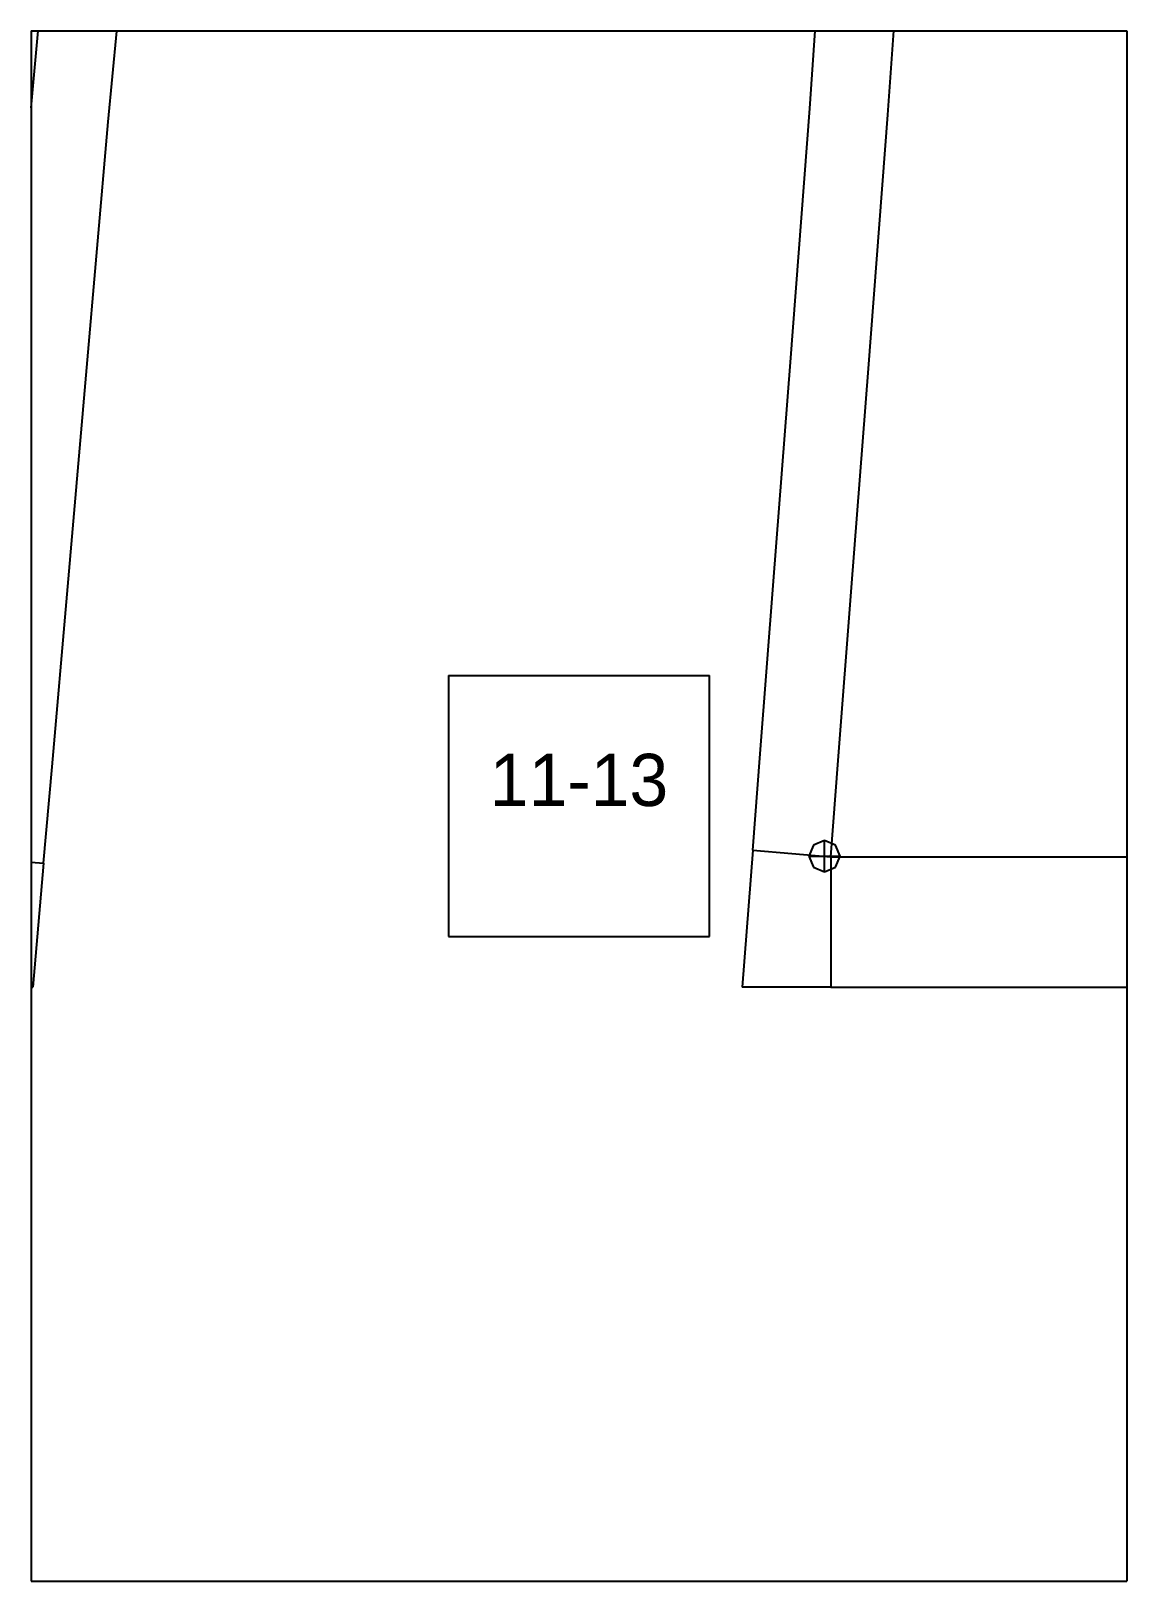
# Paper-space layout 'Plan 11-13' of a CAD drawing. Header units: metres, sheet in millimetres. Extents: x 0 to 210, y 0 to 297.
# The model-space entities are those that its viewports show. They can reach past a viewport. Long polylines and large blocks are cut down to what shows.
import ezdxf
from ezdxf.enums import TextEntityAlignment as Align

# ---------------------------------------------------------------- set-up
doc = ezdxf.new("R2010")
doc.units = ezdxf.units.M
for name, color, linetype in [('default', 7, 'Continuous'), ('TEXTLAYER', 7, 'Continuous'), ('VIEWPORTS', 7, 'Continuous')]:
    doc.layers.add(name, color=color, linetype=linetype)

msp = doc.modelspace()

# ---------------------------------------------------------------- linework, layer by layer
at = {"color": 9}
for p, q in [((2520, -2673), (2520, -2970)), ((2520, -2673), (2520, -2970)), ((2730, -2673), (2730, -2970)), ((2730, -2673), (2730, -2970)), ((2310, -2970), (2520, -2970)), ((2310, -2970), (2520, -2970)), ((2520, -2970), (2730, -2970)), ((2520, -2970), (2520, -3267)), ((2520, -2970), (2730, -2970)), ((2520, -2970), (2520, -3267)), ((2730, -2970), (2940, -2970)), ((2730, -2970), (2730, -3267)), ((2730, -2970), (2940, -2970)), ((2730, -2970), (2730, -3267)), ((2600, -3093.5), (2650, -3093.5)), ((2600, -3093.5), (2600, -3143.5)), ((2650, -3143.5), (2650, -3093.5)), ((2600, -3143.5), (2650, -3143.5)), ((2310, -3267), (2520, -3267)), ((2520, -3267), (2730, -3267)), ((2730, -3267), (2940, -3267))]:
    msp.add_line(p, q, dxfattribs=at)
at = {"layer": 'default', "color": 7, "linetype": 'Continuous'}
for p, q in [((2669.24, -2984.83), (2672.99, -2930.9)), ((2519.86, -2986.18), (2524.96, -2932.37)), ((2534.81, -2987.4), (2539.91, -2933.59)), ((2684.19, -2986.06), (2687.94, -2932.14)), ((2665.52, -3033.43), (2669.24, -2984.83)), ((2515.6, -3034.74), (2519.86, -2986.18)), ((2530.55, -3035.96), (2534.81, -2987.4)), ((2680.47, -3034.66), (2684.19, -2986.06)), ((2662.28, -3075.4), (2665.52, -3033.43)), ((2677.23, -3076.63), (2680.47, -3034.66)), ((2526.9, -3077.9), (2530.55, -3035.96)), ((2659.72, -3108.52), (2662.28, -3075.4)), ((2674.67, -3109.75), (2677.23, -3076.63)), ((2524.03, -3110.99), (2526.9, -3077.9)), ((2658.3, -3126.99), (2659.72, -3108.52)), ((2522.42, -3129.45), (2524.03, -3110.99)), ((2673.25, -3128.23), (2674.67, -3109.75)), ((2658.3, -3126.99), (2656.28, -3153.23)), ((2658.3, -3126.99), (2673.25, -3128.23)), ((2669.93, -3126.01), (2669.05, -3128.13)), ((2672.05, -3125.13), (2669.93, -3126.01)), ((2674.17, -3126.01), (2672.05, -3125.13)), ((2672.05, -3131.13), (2672.05, -3125.13)), ((2675.05, -3128.13), (2674.17, -3126.01)), ((2507.47, -3128.23), (2522.42, -3129.45)), ((2522.42, -3129.45), (2520.36, -3153.23)), ((2669.05, -3128.13), (2669.93, -3130.25)), ((2669.05, -3128.13), (2675.05, -3128.13)), ((2669.93, -3130.25), (2672.05, -3131.13)), ((2672.05, -3131.13), (2674.17, -3130.25)), ((2673.25, -3128.23), (3012.37, -3128.23)), ((2673.25, -3128.23), (2673.25, -3153.23)), ((2674.17, -3130.25), (2675.05, -3128.13)), ((2507.47, -3153.23), (2520.36, -3153.23)), ((2673.25, -3153.23), (2656.28, -3153.23)), ((2673.25, -3153.23), (3012.37, -3153.23))]:
    msp.add_line(p, q, dxfattribs=at)

# ---------------------------------------------------------------- texts
at = {"layer": 'TEXTLAYER', "color": 1}
msp.add_text('11-13', height=10, dxfattribs=at).set_placement((2625, -3118.5), align=Align.CENTER)

psp = doc.layouts.new('Plan 11-13')

# ---------------------------------------------------------------- viewports
at = {"layer": 'VIEWPORTS'}
psp.add_viewport(center=(105, 148.5), size=(210, 297), view_center_point=(2625, -3118.5), view_height=297, dxfattribs=at)

doc.saveas('drawing.dxf')
